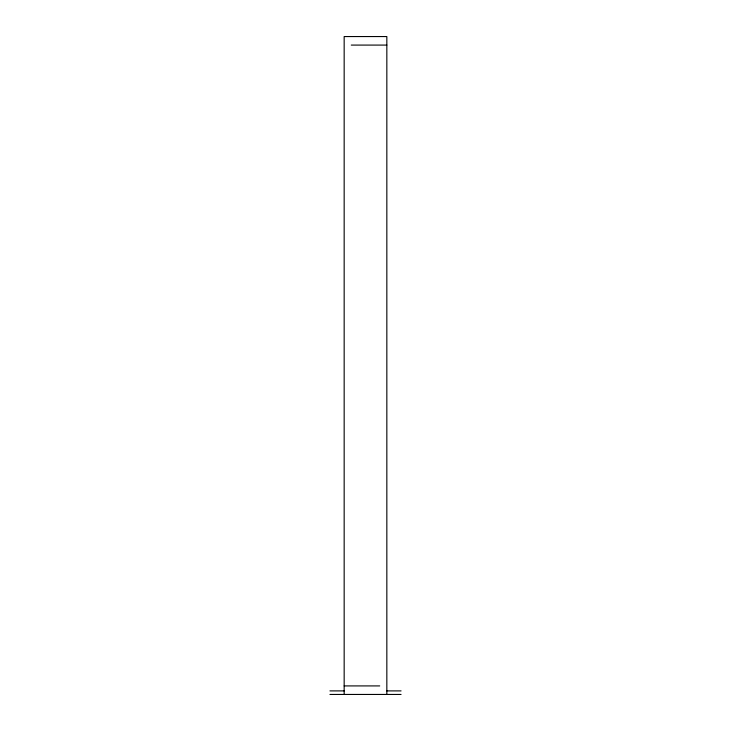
<?xml version="1.0" encoding="UTF-8"?>
<svg xmlns="http://www.w3.org/2000/svg" width="731" height="731" viewBox="0 0 731 731"><rect width="100%" height="100%" fill="white"/><g stroke="black" fill="none" stroke-linecap="round" stroke-linejoin="round"><path stroke-width="1.1" d="M351.273 45.084L386.836 45.084M344.164 685.916L379.727 685.916M329.937 690.896L344.164 690.896M386.836 690.896L401.063 690.896M329.937 694.45L401.063 694.45M386.836 694.45L386.836 36.55L344.164 36.55L344.164 694.45"/></g></svg>
